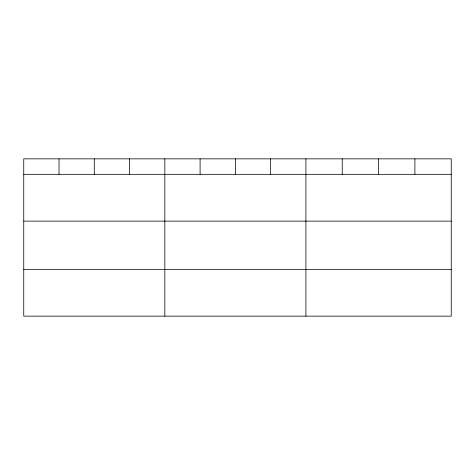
<?xml version="1.0" encoding="UTF-8"?>
<svg xmlns="http://www.w3.org/2000/svg" width="475" height="475" viewBox="0 0 475 475"><rect width="100%" height="100%" fill="white"/><g stroke="black" fill="none" stroke-linecap="round" stroke-linejoin="round"><path stroke-width="0.71" d="M451.25 174.319L451.25 316.148L23.75 316.148L23.75 158.852L451.25 158.852L451.25 174.319L23.75 174.319M23.75 221.124L451.25 221.124M23.75 269.343L451.25 269.343M414.912 158.852L414.912 174.319M378.575 158.852L378.575 174.319M342.238 158.852L342.238 174.319M305.9 158.852L305.9 316.148M270.631 158.852L270.631 174.319M235.362 158.852L235.362 174.319M200.094 158.852L200.094 174.319M164.825 158.852L164.825 316.148M129.556 158.852L129.556 174.319M94.288 158.852L94.288 174.319M59.019 158.852L59.019 174.319"/></g></svg>
